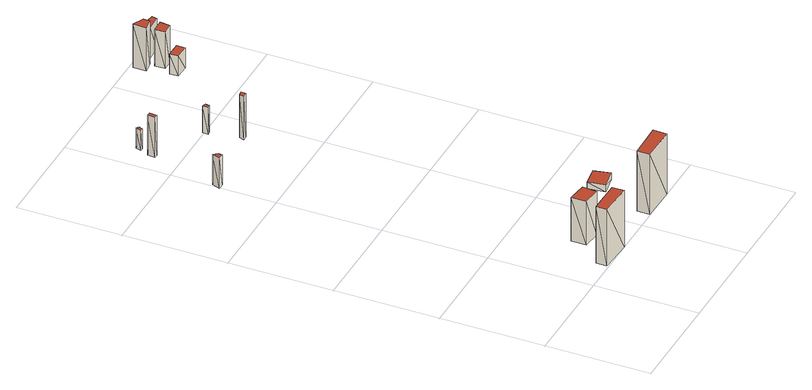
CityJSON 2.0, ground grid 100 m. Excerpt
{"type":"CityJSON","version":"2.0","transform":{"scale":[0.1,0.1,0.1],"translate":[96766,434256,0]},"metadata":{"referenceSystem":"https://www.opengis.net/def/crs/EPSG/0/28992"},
"CityObjects":{
"building1":{"type":"Building","attributes":{"+height_valid":1,"+non_residential":1,"+groundHeight":0,"measuredHeight":59.5,"+total_area":14673.75,"+discount_factor":0.9,"+min_bicycle_parking_spaces":1717,"+min_car_parking_spaces":396,"+function":"universities"},"geometry":[{"type":"MultiSurface","lod":"1.2","boundaries":[[[0,1,2,3]],[[4,5,6,7]],[[0,5,4]],[[0,1,5]],[[1,6,5]],[[1,2,6]],[[2,7,6]],[[2,3,7]],[[3,4,7]],[[3,0,4]]],"semantics":{"surfaces":[{"type":"GroundSurface"},{"type":"RoofSurface"},{"type":"WallSurface"}],"values":[0,1,2,2,2,2,2,2,2,2]}}]},
"building2":{"type":"Building","attributes":{"+height_valid":1,"+non_residential":0,"+groundHeight":0,"measuredHeight":45.5,"+total_area":8450.54,"+discount_factor":0.9,"+min_bicycle_parking_spaces":117,"+min_car_parking_spaces":42,"+function":"Residential"},"geometry":[{"type":"MultiSurface","lod":"1.2","boundaries":[[[8,9,10,11]],[[12,13,14,15]],[[8,13,12]],[[8,9,13]],[[9,14,13]],[[9,10,14]],[[10,15,14]],[[10,11,15]],[[11,12,15]],[[11,8,12]]],"semantics":{"surfaces":[{"type":"GroundSurface"},{"type":"RoofSurface"},{"type":"WallSurface"}],"values":[0,1,2,2,2,2,2,2,2,2]}}]},
"building3":{"type":"Building","attributes":{"+height_valid":1,"+non_residential":2,"+groundHeight":0,"measuredHeight":31.5,"+total_area":939.52,"+discount_factor":0,"+min_bicycle_parking_spaces":6,"+min_car_parking_spaces":9,"+function1":"Industry","+function2":"Museum"},"geometry":[{"type":"MultiSurface","lod":"1.2","boundaries":[[[16,17,18,19]],[[20,21,22,23]],[[16,21,20]],[[16,17,21]],[[17,22,21]],[[17,18,22]],[[18,23,22]],[[18,19,23]],[[19,20,23]],[[19,16,20]]],"semantics":{"surfaces":[{"type":"GroundSurface"},{"type":"RoofSurface"},{"type":"WallSurface"}],"values":[0,1,2,2,2,2,2,2,2,2]}}]},
"building4":{"type":"Building","attributes":{"+height_valid":1,"+non_residential":1,"+groundHeight":0,"measuredHeight":63,"+total_area":19259.4,"+discount_factor":0.9,"+min_bicycle_parking_spaces":156,"+min_car_parking_spaces":260,"+function":"Hospital"},"geometry":[{"type":"MultiSurface","lod":"1.2","boundaries":[[[24,25,26,27]],[[28,29,30,31]],[[24,29,28]],[[24,25,29]],[[25,30,29]],[[25,26,30]],[[26,31,30]],[[26,27,31]],[[27,28,31]],[[27,24,28]]],"semantics":{"surfaces":[{"type":"GroundSurface"},{"type":"RoofSurface"},{"type":"WallSurface"}],"values":[0,1,2,2,2,2,2,2,2,2]}}]},
"building5":{"type":"Building","attributes":{"+height_valid":1,"+non_residential":0,"+groundHeight":0,"measuredHeight":42,"+total_area":732.44,"+discount_factor":0.95,"+min_bicycle_parking_spaces":46,"+min_car_parking_spaces":2,"+function":"Residential"},"geometry":[{"type":"MultiSurface","lod":"1.2","boundaries":[[[32,33,34,35]],[[36,37,38,39]],[[32,37,36]],[[32,33,37]],[[33,38,37]],[[33,34,38]],[[34,39,38]],[[34,35,39]],[[35,36,39]],[[35,32,36]]],"semantics":{"surfaces":[{"type":"GroundSurface"},{"type":"RoofSurface"},{"type":"WallSurface"}],"values":[0,1,2,2,2,2,2,2,2,2]}}]},
"building6":{"type":"Building","attributes":{"+height_valid":1,"+non_residential":2,"+groundHeight":0,"measuredHeight":21,"+total_area":287.81,"+discount_factor":0,"+min_bicycle_parking_spaces":6,"+min_car_parking_spaces":0,"+function1":"Cinema","+function2":"Office"},"geometry":[{"type":"MultiSurface","lod":"1.2","boundaries":[[[40,41,42,43]],[[44,45,46,47]],[[40,45,44]],[[40,41,45]],[[41,46,45]],[[41,42,46]],[[42,47,46]],[[42,43,47]],[[43,44,47]],[[43,40,44]]],"semantics":{"surfaces":[{"type":"GroundSurface"},{"type":"RoofSurface"},{"type":"WallSurface"}],"values":[0,1,2,2,2,2,2,2,2,2]}}]},
"building7":{"type":"Building","attributes":{"+height_valid":1,"+non_residential":2,"+groundHeight":0,"measuredHeight":7,"+total_area":2164.81,"+discount_factor":0,"+min_bicycle_parking_spaces":37,"+min_car_parking_spaces":30,"+function1":"Supermarket","+function2":"Gym"},"geometry":[{"type":"MultiSurface","lod":"1.2","boundaries":[[[48,49,50,51]],[[52,53,54,55]],[[48,53,52]],[[48,49,53]],[[49,54,53]],[[49,50,54]],[[50,55,54]],[[50,51,55]],[[51,52,55]],[[51,48,52]]],"semantics":{"surfaces":[{"type":"GroundSurface"},{"type":"RoofSurface"},{"type":"WallSurface"}],"values":[0,1,2,2,2,2,2,2,2,2]}}]},
"building8":{"type":"Building","attributes":{"+height_valid":1,"+non_residential":1,"+groundHeight":0,"measuredHeight":45.5,"+total_area":634.23,"+discount_factor":0.95,"+min_bicycle_parking_spaces":54,"+min_car_parking_spaces":36,"+function":"catering I"},"geometry":[{"type":"MultiSurface","lod":"1.2","boundaries":[[[56,57,58,59]],[[60,61,62,63]],[[56,61,60]],[[56,57,61]],[[57,62,61]],[[57,58,62]],[[58,63,62]],[[58,59,63]],[[59,60,63]],[[59,56,60]]],"semantics":{"surfaces":[{"type":"GroundSurface"},{"type":"RoofSurface"},{"type":"WallSurface"}],"values":[0,1,2,2,2,2,2,2,2,2]}}]},
"building9":{"type":"Building","attributes":{"+height_valid":1,"+non_residential":0,"+groundHeight":0,"measuredHeight":28,"+total_area":323.93,"+discount_factor":0.95,"+min_bicycle_parking_spaces":30,"+min_car_parking_spaces":2,"+function":"Residential"},"geometry":[{"type":"MultiSurface","lod":"1.2","boundaries":[[[64,65,66,67]],[[68,69,70,71]],[[64,69,68]],[[64,65,69]],[[65,70,69]],[[65,66,70]],[[66,71,70]],[[66,67,71]],[[67,68,71]],[[67,64,68]]],"semantics":{"surfaces":[{"type":"GroundSurface"},{"type":"RoofSurface"},{"type":"WallSurface"}],"values":[0,1,2,2,2,2,2,2,2,2]}}]},
"building10":{"type":"Building","attributes":{"+height_valid":1,"+non_residential":0,"+groundHeight":0,"measuredHeight":21,"+total_area":1782.42,"+discount_factor":0.95,"+min_bicycle_parking_spaces":51,"+min_car_parking_spaces":17,"+function":"Residential"},"geometry":[{"type":"MultiSurface","lod":"1.2","boundaries":[[[72,73,74,75]],[[76,77,78,79]],[[72,77,76]],[[72,73,77]],[[73,78,77]],[[73,74,78]],[[74,79,78]],[[74,75,79]],[[75,76,79]],[[75,72,76]]],"semantics":{"surfaces":[{"type":"GroundSurface"},{"type":"RoofSurface"},{"type":"WallSurface"}],"values":[0,1,2,2,2,2,2,2,2,2]}}]},
"building11":{"type":"Building","attributes":{"+height_valid":1,"+non_residential":0,"+groundHeight":0,"measuredHeight":45.5,"+total_area":3294.44,"+discount_factor":0.95,"+min_bicycle_parking_spaces":99,"+min_car_parking_spaces":34,"+function":"Residential"},"geometry":[{"type":"MultiSurface","lod":"1.2","boundaries":[[[80,81,82,83]],[[84,85,86,87]],[[80,85,84]],[[80,81,85]],[[81,86,85]],[[81,82,86]],[[82,87,86]],[[82,83,87]],[[83,84,87]],[[83,80,84]]],"semantics":{"surfaces":[{"type":"GroundSurface"},{"type":"RoofSurface"},{"type":"WallSurface"}],"values":[0,1,2,2,2,2,2,2,2,2]}}]},
"building12":{"type":"Building","attributes":{"+height_valid":1,"+non_residential":2,"+groundHeight":0,"measuredHeight":38.5,"+total_area":4264.72,"+discount_factor":0,"+min_bicycle_parking_spaces":35,"+min_car_parking_spaces":26,"+function1":"Office","+function2":"Museum"},"geometry":[{"type":"MultiSurface","lod":"1.2","boundaries":[[[88,89,90,91]],[[92,93,94,95]],[[88,93,92]],[[88,89,93]],[[89,94,93]],[[89,90,94]],[[90,95,94]],[[90,91,95]],[[91,92,95]],[[91,88,92]]],"semantics":{"surfaces":[{"type":"GroundSurface"},{"type":"RoofSurface"},{"type":"WallSurface"}],"values":[0,1,2,2,2,2,2,2,2,2]}}]},
"building13":{"type":"Building","attributes":{"+height_valid":1,"+non_residential":1,"+groundHeight":0,"measuredHeight":31.5,"+total_area":2371.43,"+discount_factor":0.95,"+min_bicycle_parking_spaces":38,"+min_car_parking_spaces":27,"+function":"Office"},"geometry":[{"type":"MultiSurface","lod":"1.2","boundaries":[[[96,97,98,99]],[[100,101,102,103]],[[96,101,100]],[[96,97,101]],[[97,102,101]],[[97,98,102]],[[98,103,102]],[[98,99,103]],[[99,100,103]],[[99,96,100]]],"semantics":{"surfaces":[{"type":"GroundSurface"},{"type":"RoofSurface"},{"type":"WallSurface"}],"values":[0,1,2,2,2,2,2,2,2,2]}}]}
},
"vertices":[
[322,124,0],[640,119,0],[644,3,0],[322,19,0],[322,124,595],[640,119,595],[644,3,595],[322,19,595],
[535,457,0],[724,437,0],[712,292,0],[535,312,0],[535,457,455],[724,437,455],[712,292,455],[535,312,455],
[25,3613,0],[61,3577,0],[53,3532,0],[1,3536,0],[25,3613,315],[61,3577,315],[53,3532,315],[1,3536,315],
[1182,128,0],[1527,136,0],[1523,3,0],[1178,7,0],[1182,128,630],[1527,136,630],[1523,3,630],[1178,7,630],
[198,4307,0],[230,4303,0],[226,4231,0],[190,4235,0],[198,4307,420],[230,4303,420],[226,4231,420],[190,4235,420],
[250,4440,0],[278,4428,0],[262,4384,0],[238,4388,0],[250,4440,210],[278,4428,210],[262,4384,210],[238,4388,210],
[1310,662,0],[1487,686,0],[1523,525,0],[1334,493,0],[1310,662,70],[1487,686,70],[1523,525,70],[1334,493,70],
[764,3697,0],[804,3701,0],[796,3653,0],[752,3649,0],[764,3697,455],[804,3701,455],[796,3653,455],[752,3649,455],
[700,4018,0],[736,4006,0],[732,3966,0],[700,3962,0],[700,4018,280],[736,4006,280],[732,3966,280],[700,3962,280],
[1382,4645,0],[1527,4645,0],[1527,4556,0],[1390,4560,0],[1382,4645,210],[1527,4645,210],[1527,4556,210],[1390,4560,210],
[1346,4974,0],[1451,4922,0],[1447,4857,0],[1342,4841,0],[1346,4974,455],[1451,4922,455],[1447,4857,455],[1342,4841,455],
[1439,4809,0],[1559,4813,0],[1547,4713,0],[1447,4709,0],[1439,4809,385],[1559,4813,385],[1547,4713,385],[1447,4709,385],
[1539,4978,0],[1700,4954,0],[1687,4902,0],[1535,4894,0],[1539,4978,315],[1700,4954,315],[1687,4902,315],[1535,4894,315]
]}
